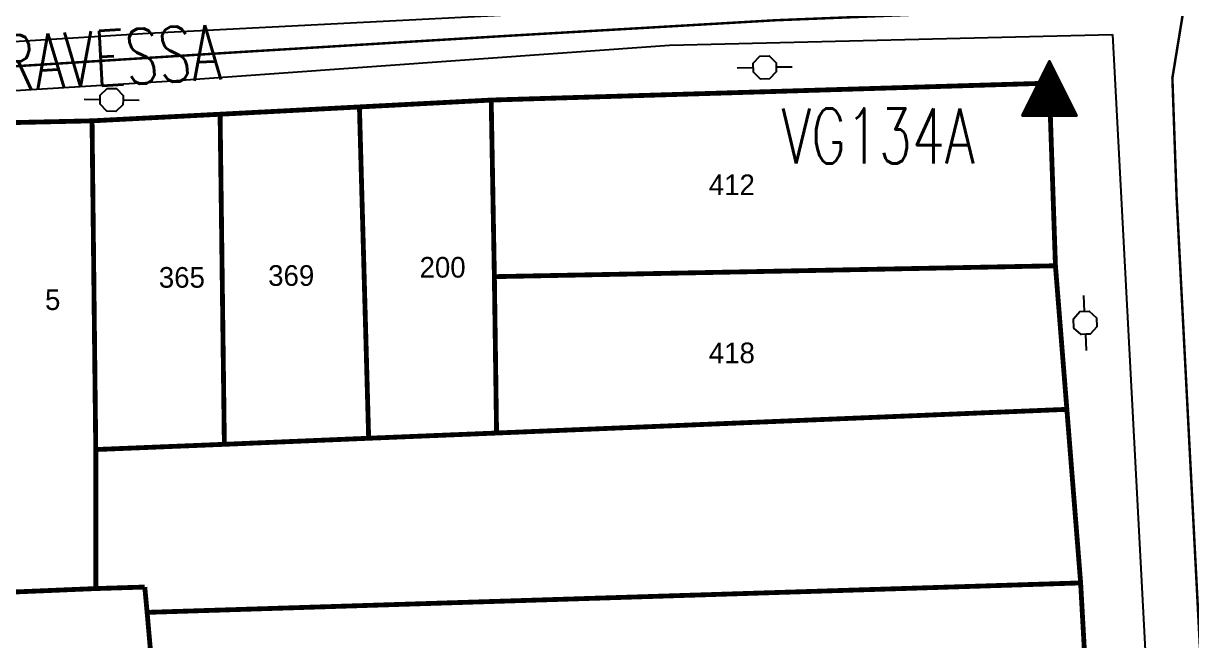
# Model space of a CAD drawing. Header units: millimetres. Extents: x 203684 to 206468, y 4869193 to 4871613.
# Drawn here: x 203980.4 to 204065.2, y 4870917.5 to 4870962.4 of the extents above; entities that cross this region are included whole.
import ezdxf
from ezdxf.enums import TextEntityAlignment as Align

# ---------------------------------------------------------------- set-up
doc = ezdxf.new("R2010")
doc.units = ezdxf.units.MM
for name, color, linetype in [('CD_MALHA_LOTES', 7, 'Continuous'), ('HP-VERTICE', 20, 'Continuous'), ('LT-POSTES', 7, 'Continuous'), ('RU-QUADRA', 210, 'Continuous'), ('SV-EIXO-RUA-N-PAV', 6, 'Continuous'), ('SV-EIXO-RUA-PAV', 20, 'Continuous'), ('SV-RUA-NAO-PAV', 7, 'Continuous'), ('SV-RUA-PAVIM', 7, 'Continuous'), ('SV-TXT-RUA-N-PAV', 7, 'Continuous'), ('Th_NmrPort', 1, 'Continuous')]:
    doc.layers.add(name, color=color, linetype=linetype)
doc.styles.add('ARIAL', font='simplex.shx')

# ---------------------------------------------------------------- blocks, each defined once
blk = doc.blocks.new('COD159', base_point=(204054.89, 4870957.67))
at = {"layer": 'HP-VERTICE'}
for p, q in [((204054.529988, 4870958.949976), (204055.250008, 4870958.949984)), ((204054.532488, 4870958.954976), (204055.247508, 4870958.954984)), ((204054.534988, 4870958.959976), (204055.245008, 4870958.959983)), ((204054.537488, 4870958.964976), (204055.242508, 4870958.964983)), ((204054.539988, 4870958.969976), (204055.240008, 4870958.969983)), ((204054.542488, 4870958.974976), (204055.237508, 4870958.974983)), ((204054.544988, 4870958.979976), (204055.235008, 4870958.979983)), ((204054.547488, 4870958.984977), (204055.232508, 4870958.984983)), ((204054.549988, 4870958.989977), (204055.230008, 4870958.989983)), ((204054.552488, 4870958.994977), (204055.227508, 4870958.994983)), ((204054.554988, 4870958.999977), (204055.225008, 4870958.999983)), ((204054.557488, 4870959.004977), (204055.222508, 4870959.004983)), ((204054.559988, 4870959.009977), (204055.220008, 4870959.009983)), ((204054.562488, 4870959.014977), (204055.217508, 4870959.014983)), ((204054.564988, 4870959.019977), (204055.215008, 4870959.019983)), ((204054.567488, 4870959.024977), (204055.212508, 4870959.024983)), ((204054.569988, 4870959.029977), (204055.210008, 4870959.029983)), ((204054.572488, 4870959.034977), (204055.207508, 4870959.034983)), ((204054.574988, 4870959.039977), (204055.205008, 4870959.039983)), ((204054.577488, 4870959.044977), (204055.202508, 4870959.044983)), ((204054.579988, 4870959.049977), (204055.200008, 4870959.049983)), ((204054.582488, 4870959.054977), (204055.197509, 4870959.054983)), ((204054.584988, 4870959.059977), (204055.195009, 4870959.059983)), ((204054.587488, 4870959.064977), (204055.192509, 4870959.064983)), ((204054.589988, 4870959.069977), (204055.190009, 4870959.069983)), ((204054.592488, 4870959.074977), (204055.187509, 4870959.074983)), ((204054.594988, 4870959.079977), (204055.185009, 4870959.079983)), ((204054.597488, 4870959.084977), (204055.182509, 4870959.084983)), ((204054.599989, 4870959.089977), (204055.180009, 4870959.089983)), ((204054.602489, 4870959.094977), (204055.177509, 4870959.094983)), ((204054.604989, 4870959.099977), (204055.175009, 4870959.099983)), ((204054.607489, 4870959.104977), (204055.172509, 4870959.104983)), ((204054.609989, 4870959.109977), (204055.170009, 4870959.109983)), ((204054.612489, 4870959.114977), (204055.167509, 4870959.114983)), ((204054.614989, 4870959.119977), (204055.165009, 4870959.119983)), ((204054.617489, 4870959.124977), (204055.162509, 4870959.124983)), ((204054.619989, 4870959.129977), (204055.160009, 4870959.129983)), ((204054.622489, 4870959.134977), (204055.157509, 4870959.134983)), ((204054.624989, 4870959.139977), (204055.155009, 4870959.139983)), ((204054.627489, 4870959.144977), (204055.152509, 4870959.144983)), ((204054.629989, 4870959.149977), (204055.150009, 4870959.149983)), ((204054.632489, 4870959.154977), (204055.147509, 4870959.154982)), ((204054.634989, 4870959.159977), (204055.145009, 4870959.159982)), ((204054.637489, 4870959.164977), (204055.142509, 4870959.164982)), ((204054.639989, 4870959.169977), (204055.140009, 4870959.169982)), ((204054.642489, 4870959.174977), (204055.137509, 4870959.174982)), ((204054.644989, 4870959.179977), (204055.135009, 4870959.179982)), ((204054.647489, 4870959.184977), (204055.132509, 4870959.184982)), ((204054.649989, 4870959.189978), (204055.130009, 4870959.189982)), ((204054.652489, 4870959.194978), (204055.127509, 4870959.194982)), ((204054.654989, 4870959.199978), (204055.125009, 4870959.199982)), ((204054.657489, 4870959.204978), (204055.122509, 4870959.204982)), ((204054.659989, 4870959.209978), (204055.120009, 4870959.209982)), ((204054.662489, 4870959.214978), (204055.117509, 4870959.214982)), ((204054.664989, 4870959.219978), (204055.115009, 4870959.219982)), ((204054.667489, 4870959.224978), (204055.112509, 4870959.224982)), ((204054.669989, 4870959.229978), (204055.110009, 4870959.229982)), ((204054.672489, 4870959.234978), (204055.107509, 4870959.234982)), ((204054.674989, 4870959.239978), (204055.105009, 4870959.239982)), ((204054.677489, 4870959.244978), (204055.102509, 4870959.244982)), ((204054.679989, 4870959.249978), (204055.100009, 4870959.249982)), ((204054.682489, 4870959.254978), (204055.097509, 4870959.254982)), ((204054.684989, 4870959.259978), (204055.095009, 4870959.259982)), ((204054.687489, 4870959.264978), (204055.092509, 4870959.264982)), ((204054.689989, 4870959.269978), (204055.090009, 4870959.269982)), ((204054.692489, 4870959.274978), (204055.087509, 4870959.274982)), ((204054.694989, 4870959.279978), (204055.085009, 4870959.279982)), ((204054.697489, 4870959.284978), (204055.082509, 4870959.284982)), ((204054.699989, 4870959.289978), (204055.080009, 4870959.289982)), ((204054.702489, 4870959.294978), (204055.077509, 4870959.294982)), ((204054.704989, 4870959.299978), (204055.075009, 4870959.299982)), ((204054.707489, 4870959.304978), (204055.072509, 4870959.304982)), ((204054.709989, 4870959.309978), (204055.070009, 4870959.309982)), ((204054.712489, 4870959.314978), (204055.067509, 4870959.314982)), ((204054.714989, 4870959.319978), (204055.065009, 4870959.319982)), ((204054.717489, 4870959.324978), (204055.062509, 4870959.324982)), ((204054.719989, 4870959.329978), (204055.060009, 4870959.329982)), ((204054.722489, 4870959.334978), (204055.057509, 4870959.334982)), ((204054.724989, 4870959.339978), (204055.055009, 4870959.339982)), ((204054.727489, 4870959.344978), (204055.052509, 4870959.344982)), ((204054.729989, 4870959.349978), (204055.050009, 4870959.349982)), ((204054.732489, 4870959.354978), (204055.047509, 4870959.354981)), ((204054.734989, 4870959.359978), (204055.045009, 4870959.359981)), ((204054.737489, 4870959.364978), (204055.042509, 4870959.364981)), ((204054.739989, 4870959.369978), (204055.040009, 4870959.369981)), ((204054.742489, 4870959.374978), (204055.037509, 4870959.374981)), ((204054.744989, 4870959.379978), (204055.035009, 4870959.379981)), ((204054.747489, 4870959.384978), (204055.032509, 4870959.384981)), ((204054.749989, 4870959.389979), (204055.030009, 4870959.389981)), ((204054.752489, 4870959.394979), (204055.027509, 4870959.394981)), ((204054.754989, 4870959.399979), (204055.025009, 4870959.399981)), ((204054.757489, 4870959.404979), (204055.022509, 4870959.404981)), ((204054.759989, 4870959.409979), (204055.020009, 4870959.409981)), ((204054.762489, 4870959.414979), (204055.017509, 4870959.414981)), ((204054.764989, 4870959.419979), (204055.015009, 4870959.419981)), ((204054.767489, 4870959.424979), (204055.012509, 4870959.424981)), ((204054.769989, 4870959.429979), (204055.010009, 4870959.429981)), ((204054.772489, 4870959.434979), (204055.007509, 4870959.434981)), ((204054.774989, 4870959.439979), (204055.005009, 4870959.439981)), ((204054.777489, 4870959.444979), (204055.002509, 4870959.444981)), ((204054.779989, 4870959.449979), (204055.000009, 4870959.449981)), ((204054.782489, 4870959.454979), (204054.99751, 4870959.454981)), ((204054.784989, 4870959.459979), (204054.99501, 4870959.459981)), ((204054.787489, 4870959.464979), (204054.99251, 4870959.464981)), ((204054.789989, 4870959.469979), (204054.99001, 4870959.469981)), ((204054.792489, 4870959.474979), (204054.98751, 4870959.474981)), ((204054.794989, 4870959.479979), (204054.98501, 4870959.479981)), ((204054.797489, 4870959.484979), (204054.98251, 4870959.484981)), ((204054.79999, 4870959.489979), (204054.98001, 4870959.489981)), ((204054.80249, 4870959.494979), (204054.97751, 4870959.494981)), ((204054.80499, 4870959.499979), (204054.97501, 4870959.499981)), ((204054.80749, 4870959.504979), (204054.97251, 4870959.504981)), ((204054.80999, 4870959.509979), (204054.97001, 4870959.509981)), ((204054.81249, 4870959.514979), (204054.96751, 4870959.514981)), ((204054.81499, 4870959.519979), (204054.96501, 4870959.519981)), ((204054.81749, 4870959.524979), (204054.96251, 4870959.524981)), ((204054.81999, 4870959.529979), (204054.96001, 4870959.529981)), ((204054.82249, 4870959.534979), (204054.95751, 4870959.534981)), ((204054.82499, 4870959.539979), (204054.95501, 4870959.539981)), ((204054.82749, 4870959.544979), (204054.95251, 4870959.544981)), ((204054.82999, 4870959.549979), (204054.95001, 4870959.549981)), ((204054.83249, 4870959.554979), (204054.94751, 4870959.55498)), ((204054.83499, 4870959.559979), (204054.94501, 4870959.55998)), ((204054.83749, 4870959.564979), (204054.94251, 4870959.56498)), ((204054.83999, 4870959.569979), (204054.94001, 4870959.56998)), ((204054.84249, 4870959.574979), (204054.93751, 4870959.57498)), ((204054.84499, 4870959.579979), (204054.93501, 4870959.57998)), ((204054.84749, 4870959.584979), (204054.93251, 4870959.58498)), ((204054.84999, 4870959.58998), (204054.93001, 4870959.58998)), ((204054.85249, 4870959.59498), (204054.92751, 4870959.59498)), ((204054.85499, 4870959.59998), (204054.92501, 4870959.59998)), ((204054.85749, 4870959.60498), (204054.92251, 4870959.60498)), ((204054.85999, 4870959.60998), (204054.92001, 4870959.60998)), ((204054.86249, 4870959.61498), (204054.91751, 4870959.61498)), ((204054.86499, 4870959.61998), (204054.91501, 4870959.61998)), ((204054.86749, 4870959.62498), (204054.91251, 4870959.62498)), ((204054.86999, 4870959.62998), (204054.91001, 4870959.62998)), ((204054.87249, 4870959.63498), (204054.90751, 4870959.63498)), ((204054.87499, 4870959.63998), (204054.90501, 4870959.63998)), ((204054.87749, 4870959.64498), (204054.90251, 4870959.64498)), ((204054.87999, 4870959.64998), (204054.90001, 4870959.64998)), ((204054.88249, 4870959.65498), (204054.89751, 4870959.65498)), ((204054.88499, 4870959.65998), (204054.89501, 4870959.65998)), ((204054.88749, 4870959.66498), (204054.89251, 4870959.66498)), ((204054.88999, 4870959.66998), (204054.89001, 4870959.66998)), ((204054.104986, 4870958.099972), (204055.675006, 4870958.099988)), ((204054.107486, 4870958.104972), (204055.672506, 4870958.104988)), ((204054.109986, 4870958.109972), (204055.670006, 4870958.109988)), ((204054.112486, 4870958.114972), (204055.667506, 4870958.114988)), ((204054.114986, 4870958.119972), (204055.665006, 4870958.119988)), ((204054.117486, 4870958.124972), (204055.662506, 4870958.124988)), ((204054.119986, 4870958.129972), (204055.660006, 4870958.129988)), ((204054.122486, 4870958.134972), (204055.657506, 4870958.134988)), ((204054.124986, 4870958.139972), (204055.655006, 4870958.139988)), ((204054.127486, 4870958.144972), (204055.652506, 4870958.144988)), ((204054.129986, 4870958.149972), (204055.650006, 4870958.149988)), ((204054.132486, 4870958.154972), (204055.647506, 4870958.154988)), ((204054.134986, 4870958.159972), (204055.645006, 4870958.159987)), ((204054.137486, 4870958.164972), (204055.642506, 4870958.164987)), ((204054.139986, 4870958.169972), (204055.640006, 4870958.169987)), ((204054.142486, 4870958.174972), (204055.637506, 4870958.174987)), ((204054.144986, 4870958.179972), (204055.635006, 4870958.179987)), ((204054.147486, 4870958.184973), (204055.632506, 4870958.184987)), ((204054.149986, 4870958.189973), (204055.630006, 4870958.189987)), ((204054.152486, 4870958.194973), (204055.627506, 4870958.194987)), ((204054.154986, 4870958.199973), (204055.625006, 4870958.199987)), ((204054.157486, 4870958.204973), (204055.622506, 4870958.204987)), ((204054.159986, 4870958.209973), (204055.620006, 4870958.209987)), ((204054.162486, 4870958.214973), (204055.617506, 4870958.214987)), ((204054.164986, 4870958.219973), (204055.615006, 4870958.219987)), ((204054.167486, 4870958.224973), (204055.612506, 4870958.224987)), ((204054.169986, 4870958.229973), (204055.610006, 4870958.229987)), ((204054.172486, 4870958.234973), (204055.607506, 4870958.234987)), ((204054.174986, 4870958.239973), (204055.605006, 4870958.239987)), ((204054.177486, 4870958.244973), (204055.602506, 4870958.244987)), ((204054.179986, 4870958.249973), (204055.600006, 4870958.249987)), ((204054.182486, 4870958.254973), (204055.597506, 4870958.254987)), ((204054.184986, 4870958.259973), (204055.595007, 4870958.259987)), ((204054.187486, 4870958.264973), (204055.592507, 4870958.264987)), ((204054.189986, 4870958.269973), (204055.590007, 4870958.269987)), ((204054.192486, 4870958.274973), (204055.587507, 4870958.274987)), ((204054.194986, 4870958.279973), (204055.585007, 4870958.279987)), ((204054.197487, 4870958.284973), (204055.582507, 4870958.284987)), ((204054.199987, 4870958.289973), (204055.580007, 4870958.289987)), ((204054.202487, 4870958.294973), (204055.577507, 4870958.294987)), ((204054.204987, 4870958.299973), (204055.575007, 4870958.299987)), ((204054.207487, 4870958.304973), (204055.572507, 4870958.304987)), ((204054.209987, 4870958.309973), (204055.570007, 4870958.309987)), ((204054.212487, 4870958.314973), (204055.567507, 4870958.314987)), ((204054.214987, 4870958.319973), (204055.565007, 4870958.319987)), ((204054.217487, 4870958.324973), (204055.562507, 4870958.324987)), ((204054.219987, 4870958.329973), (204055.560007, 4870958.329987)), ((204054.222487, 4870958.334973), (204055.557507, 4870958.334987)), ((204054.224987, 4870958.339973), (204055.555007, 4870958.339987)), ((204054.227487, 4870958.344973), (204055.552507, 4870958.344987)), ((204054.229987, 4870958.349973), (204055.550007, 4870958.349987)), ((204054.232487, 4870958.354973), (204055.547507, 4870958.354987)), ((204054.234987, 4870958.359973), (204055.545007, 4870958.359986)), ((204054.237487, 4870958.364973), (204055.542507, 4870958.364986)), ((204054.239987, 4870958.369973), (204055.540007, 4870958.369986)), ((204054.242487, 4870958.374973), (204055.537507, 4870958.374986)), ((204054.244987, 4870958.379973), (204055.535007, 4870958.379986)), ((204054.247487, 4870958.384974), (204055.532507, 4870958.384986)), ((204054.249987, 4870958.389974), (204055.530007, 4870958.389986)), ((204054.252487, 4870958.394974), (204055.527507, 4870958.394986)), ((204054.254987, 4870958.399974), (204055.525007, 4870958.399986)), ((204054.257487, 4870958.404974), (204055.522507, 4870958.404986)), ((204054.259987, 4870958.409974), (204055.520007, 4870958.409986)), ((204054.262487, 4870958.414974), (204055.517507, 4870958.414986)), ((204054.264987, 4870958.419974), (204055.515007, 4870958.419986)), ((204054.267487, 4870958.424974), (204055.512507, 4870958.424986)), ((204054.269987, 4870958.429974), (204055.510007, 4870958.429986)), ((204054.272487, 4870958.434974), (204055.507507, 4870958.434986)), ((204054.274987, 4870958.439974), (204055.505007, 4870958.439986)), ((204054.277487, 4870958.444974), (204055.502507, 4870958.444986)), ((204054.279987, 4870958.449974), (204055.500007, 4870958.449986)), ((204054.282487, 4870958.454974), (204055.497507, 4870958.454986)), ((204054.284987, 4870958.459974), (204055.495007, 4870958.459986)), ((204054.287487, 4870958.464974), (204055.492507, 4870958.464986)), ((204054.289987, 4870958.469974), (204055.490007, 4870958.469986)), ((204054.292487, 4870958.474974), (204055.487507, 4870958.474986)), ((204054.294987, 4870958.479974), (204055.485007, 4870958.479986)), ((204054.297487, 4870958.484974), (204055.482507, 4870958.484986)), ((204054.299987, 4870958.489974), (204055.480007, 4870958.489986)), ((204054.302487, 4870958.494974), (204055.477507, 4870958.494986)), ((204054.304987, 4870958.499974), (204055.475007, 4870958.499986)), ((204054.307487, 4870958.504974), (204055.472507, 4870958.504986)), ((204054.309987, 4870958.509974), (204055.470007, 4870958.509986)), ((204054.312487, 4870958.514974), (204055.467507, 4870958.514986)), ((204054.314987, 4870958.519974), (204055.465007, 4870958.519986)), ((204054.317487, 4870958.524974), (204055.462507, 4870958.524986)), ((204054.319987, 4870958.529974), (204055.460007, 4870958.529986)), ((204054.322487, 4870958.534974), (204055.457507, 4870958.534986)), ((204054.324987, 4870958.539974), (204055.455007, 4870958.539986)), ((204054.327487, 4870958.544974), (204055.452507, 4870958.544986)), ((204054.329987, 4870958.549974), (204055.450007, 4870958.549986)), ((204054.332487, 4870958.554974), (204055.447507, 4870958.554986)), ((204054.334987, 4870958.559974), (204055.445007, 4870958.559985)), ((204054.337487, 4870958.564974), (204055.442507, 4870958.564985)), ((204054.339987, 4870958.569974), (204055.440007, 4870958.569985)), ((204054.342487, 4870958.574974), (204055.437507, 4870958.574985)), ((204054.344987, 4870958.579974), (204055.435007, 4870958.579985)), ((204054.347487, 4870958.584975), (204055.432507, 4870958.584985)), ((204054.349987, 4870958.589975), (204055.430007, 4870958.589985)), ((204054.352487, 4870958.594975), (204055.427507, 4870958.594985)), ((204054.354987, 4870958.599975), (204055.425007, 4870958.599985)), ((204054.357487, 4870958.604975), (204055.422507, 4870958.604985)), ((204054.359987, 4870958.609975), (204055.420007, 4870958.609985)), ((204054.362487, 4870958.614975), (204055.417507, 4870958.614985)), ((204054.364987, 4870958.619975), (204055.415007, 4870958.619985)), ((204054.367487, 4870958.624975), (204055.412507, 4870958.624985)), ((204054.369987, 4870958.629975), (204055.410007, 4870958.629985)), ((204054.372487, 4870958.634975), (204055.407507, 4870958.634985)), ((204054.374987, 4870958.639975), (204055.405007, 4870958.639985)), ((204054.377487, 4870958.644975), (204055.402507, 4870958.644985)), ((204054.379987, 4870958.649975), (204055.400007, 4870958.649985)), ((204054.382487, 4870958.654975), (204055.397507, 4870958.654985)), ((204054.384987, 4870958.659975), (204055.395008, 4870958.659985)), ((204054.387487, 4870958.664975), (204055.392508, 4870958.664985)), ((204054.389987, 4870958.669975), (204055.390008, 4870958.669985)), ((204054.392487, 4870958.674975), (204055.387508, 4870958.674985)), ((204054.394987, 4870958.679975), (204055.385008, 4870958.679985)), ((204054.397488, 4870958.684975), (204055.382508, 4870958.684985)), ((204054.399988, 4870958.689975), (204055.380008, 4870958.689985)), ((204054.402488, 4870958.694975), (204055.377508, 4870958.694985)), ((204054.404988, 4870958.699975), (204055.375008, 4870958.699985)), ((204054.407488, 4870958.704975), (204055.372508, 4870958.704985)), ((204054.409988, 4870958.709975), (204055.370008, 4870958.709985)), ((204054.412488, 4870958.714975), (204055.367508, 4870958.714985)), ((204054.414988, 4870958.719975), (204055.365008, 4870958.719985)), ((204054.417488, 4870958.724975), (204055.362508, 4870958.724985)), ((204054.419988, 4870958.729975), (204055.360008, 4870958.729985)), ((204054.422488, 4870958.734975), (204055.357508, 4870958.734985)), ((204054.424988, 4870958.739975), (204055.355008, 4870958.739985)), ((204054.427488, 4870958.744975), (204055.352508, 4870958.744985)), ((204054.429988, 4870958.749975), (204055.350008, 4870958.749985)), ((204054.432488, 4870958.754975), (204055.347508, 4870958.754985)), ((204054.434988, 4870958.759975), (204055.345008, 4870958.759984)), ((204054.437488, 4870958.764975), (204055.342508, 4870958.764984)), ((204054.439988, 4870958.769975), (204055.340008, 4870958.769984)), ((204054.442488, 4870958.774975), (204055.337508, 4870958.774984)), ((204054.444988, 4870958.779975), (204055.335008, 4870958.779984)), ((204054.447488, 4870958.784976), (204055.332508, 4870958.784984)), ((204054.449988, 4870958.789976), (204055.330008, 4870958.789984)), ((204054.452488, 4870958.794976), (204055.327508, 4870958.794984)), ((204054.454988, 4870958.799976), (204055.325008, 4870958.799984)), ((204054.457488, 4870958.804976), (204055.322508, 4870958.804984)), ((204054.459988, 4870958.809976), (204055.320008, 4870958.809984)), ((204054.462488, 4870958.814976), (204055.317508, 4870958.814984)), ((204054.464988, 4870958.819976), (204055.315008, 4870958.819984)), ((204054.467488, 4870958.824976), (204055.312508, 4870958.824984)), ((204054.469988, 4870958.829976), (204055.310008, 4870958.829984)), ((204054.472488, 4870958.834976), (204055.307508, 4870958.834984)), ((204054.474988, 4870958.839976), (204055.305008, 4870958.839984)), ((204054.477488, 4870958.844976), (204055.302508, 4870958.844984)), ((204054.479988, 4870958.849976), (204055.300008, 4870958.849984)), ((204054.482488, 4870958.854976), (204055.297508, 4870958.854984)), ((204054.484988, 4870958.859976), (204055.295008, 4870958.859984)), ((204054.487488, 4870958.864976), (204055.292508, 4870958.864984)), ((204054.489988, 4870958.869976), (204055.290008, 4870958.869984)), ((204054.492488, 4870958.874976), (204055.287508, 4870958.874984)), ((204054.494988, 4870958.879976), (204055.285008, 4870958.879984)), ((204054.497488, 4870958.884976), (204055.282508, 4870958.884984)), ((204054.499988, 4870958.889976), (204055.280008, 4870958.889984)), ((204054.502488, 4870958.894976), (204055.277508, 4870958.894984)), ((204054.504988, 4870958.899976), (204055.275008, 4870958.899984)), ((204054.507488, 4870958.904976), (204055.272508, 4870958.904984)), ((204054.509988, 4870958.909976), (204055.270008, 4870958.909984)), ((204054.512488, 4870958.914976), (204055.267508, 4870958.914984)), ((204054.514988, 4870958.919976), (204055.265008, 4870958.919984)), ((204054.517488, 4870958.924976), (204055.262508, 4870958.924984)), ((204054.519988, 4870958.929976), (204055.260008, 4870958.929984)), ((204054.522488, 4870958.934976), (204055.257508, 4870958.934984)), ((204054.524988, 4870958.939976), (204055.255008, 4870958.939984)), ((204054.527488, 4870958.944976), (204055.252508, 4870958.944984)), ((204053.679984, 4870957.249968), (204056.100004, 4870957.249992)), ((204053.682484, 4870957.254968), (204056.097504, 4870957.254992)), ((204053.684984, 4870957.259968), (204056.095004, 4870957.259992)), ((204053.687484, 4870957.264968), (204056.092504, 4870957.264992)), ((204053.689984, 4870957.269968), (204056.090004, 4870957.269992)), ((204053.692484, 4870957.274968), (204056.087504, 4870957.274992)), ((204053.694984, 4870957.279968), (204056.085004, 4870957.279992)), ((204053.697484, 4870957.284968), (204056.082504, 4870957.284992)), ((204053.699984, 4870957.289968), (204056.080004, 4870957.289992)), ((204053.702484, 4870957.294968), (204056.077504, 4870957.294992)), ((204053.704984, 4870957.299968), (204056.075004, 4870957.299992)), ((204053.707484, 4870957.304968), (204056.072504, 4870957.304992)), ((204053.709984, 4870957.309968), (204056.070004, 4870957.309992)), ((204053.712484, 4870957.314968), (204056.067504, 4870957.314992)), ((204053.714984, 4870957.319968), (204056.065004, 4870957.319992)), ((204053.717484, 4870957.324968), (204056.062504, 4870957.324992)), ((204053.719984, 4870957.329968), (204056.060004, 4870957.329992)), ((204053.722484, 4870957.334968), (204056.057504, 4870957.334992)), ((204053.724984, 4870957.339968), (204056.055004, 4870957.339992)), ((204053.727484, 4870957.344968), (204056.052504, 4870957.344992)), ((204053.729984, 4870957.349968), (204056.050004, 4870957.349992)), ((204053.732484, 4870957.354968), (204056.047504, 4870957.354992)), ((204053.734984, 4870957.359968), (204056.045004, 4870957.359992)), ((204053.737484, 4870957.364968), (204056.042504, 4870957.364991)), ((204053.739984, 4870957.369968), (204056.040004, 4870957.369991)), ((204053.742484, 4870957.374968), (204056.037504, 4870957.374991)), ((204053.744984, 4870957.379969), (204056.035004, 4870957.379991)), ((204053.747484, 4870957.384969), (204056.032504, 4870957.384991)), ((204053.749984, 4870957.389969), (204056.030004, 4870957.389991)), ((204053.752484, 4870957.394969), (204056.027504, 4870957.394991)), ((204053.754984, 4870957.399969), (204056.025004, 4870957.399991)), ((204053.757484, 4870957.404969), (204056.022504, 4870957.404991)), ((204053.759984, 4870957.409969), (204056.020004, 4870957.409991)), ((204053.762484, 4870957.414969), (204056.017504, 4870957.414991)), ((204053.764984, 4870957.419969), (204056.015004, 4870957.419991)), ((204053.767484, 4870957.424969), (204056.012504, 4870957.424991)), ((204053.769984, 4870957.429969), (204056.010004, 4870957.429991)), ((204053.772484, 4870957.434969), (204056.007504, 4870957.434991)), ((204053.774984, 4870957.439969), (204056.005004, 4870957.439991)), ((204053.777484, 4870957.444969), (204056.002504, 4870957.444991)), ((204053.779984, 4870957.449969), (204056.000004, 4870957.449991)), ((204053.782484, 4870957.454969), (204055.997504, 4870957.454991)), ((204053.784984, 4870957.459969), (204055.995004, 4870957.459991)), ((204053.787484, 4870957.464969), (204055.992505, 4870957.464991)), ((204053.789984, 4870957.469969), (204055.990005, 4870957.469991)), ((204053.792484, 4870957.474969), (204055.987505, 4870957.474991)), ((204053.794985, 4870957.479969), (204055.985005, 4870957.479991)), ((204053.797485, 4870957.484969), (204055.982505, 4870957.484991)), ((204053.799985, 4870957.489969), (204055.980005, 4870957.489991)), ((204053.802485, 4870957.494969), (204055.977505, 4870957.494991)), ((204053.804985, 4870957.499969), (204055.975005, 4870957.499991)), ((204053.807485, 4870957.504969), (204055.972505, 4870957.504991)), ((204053.809985, 4870957.509969), (204055.970005, 4870957.509991)), ((204053.812485, 4870957.514969), (204055.967505, 4870957.514991)), ((204053.814985, 4870957.519969), (204055.965005, 4870957.519991)), ((204053.817485, 4870957.524969), (204055.962505, 4870957.524991)), ((204053.819985, 4870957.529969), (204055.960005, 4870957.529991)), ((204053.822485, 4870957.534969), (204055.957505, 4870957.534991)), ((204053.824985, 4870957.539969), (204055.955005, 4870957.539991)), ((204053.827485, 4870957.544969), (204055.952505, 4870957.544991)), ((204053.829985, 4870957.549969), (204055.950005, 4870957.549991)), ((204053.832485, 4870957.554969), (204055.947505, 4870957.554991)), ((204053.834985, 4870957.559969), (204055.945005, 4870957.559991)), ((204053.837485, 4870957.564969), (204055.942505, 4870957.56499)), ((204053.839985, 4870957.569969), (204055.940005, 4870957.56999)), ((204053.842485, 4870957.574969), (204055.937505, 4870957.57499)), ((204053.844985, 4870957.57997), (204055.935005, 4870957.57999)), ((204053.847485, 4870957.58497), (204055.932505, 4870957.58499)), ((204053.849985, 4870957.58997), (204055.930005, 4870957.58999)), ((204053.852485, 4870957.59497), (204055.927505, 4870957.59499)), ((204053.854985, 4870957.59997), (204055.925005, 4870957.59999)), ((204053.857485, 4870957.60497), (204055.922505, 4870957.60499)), ((204053.859985, 4870957.60997), (204055.920005, 4870957.60999)), ((204053.862485, 4870957.61497), (204055.917505, 4870957.61499)), ((204053.864985, 4870957.61997), (204055.915005, 4870957.61999)), ((204053.867485, 4870957.62497), (204055.912505, 4870957.62499)), ((204053.869985, 4870957.62997), (204055.910005, 4870957.62999)), ((204053.872485, 4870957.63497), (204055.907505, 4870957.63499)), ((204053.874985, 4870957.63997), (204055.905005, 4870957.63999)), ((204053.877485, 4870957.64497), (204055.902505, 4870957.64499)), ((204053.879985, 4870957.64997), (204055.900005, 4870957.64999)), ((204053.882485, 4870957.65497), (204055.897505, 4870957.65499)), ((204053.884985, 4870957.65997), (204055.895005, 4870957.65999)), ((204053.887485, 4870957.66497), (204055.892505, 4870957.66499)), ((204053.889985, 4870957.66997), (204055.890005, 4870957.66999)), ((204053.892485, 4870957.67497), (204055.887505, 4870957.67499)), ((204053.894985, 4870957.67997), (204055.885005, 4870957.67999)), ((204053.897485, 4870957.68497), (204055.882505, 4870957.68499)), ((204053.899985, 4870957.68997), (204055.880005, 4870957.68999)), ((204053.902485, 4870957.69497), (204055.877505, 4870957.69499)), ((204053.904985, 4870957.69997), (204055.875005, 4870957.69999)), ((204053.907485, 4870957.70497), (204055.872505, 4870957.70499)), ((204053.909985, 4870957.70997), (204055.870005, 4870957.70999)), ((204053.912485, 4870957.71497), (204055.867505, 4870957.71499)), ((204053.914985, 4870957.71997), (204055.865005, 4870957.71999)), ((204053.917485, 4870957.72497), (204055.862505, 4870957.72499)), ((204053.919985, 4870957.72997), (204055.860005, 4870957.72999)), ((204053.922485, 4870957.73497), (204055.857505, 4870957.73499)), ((204053.924985, 4870957.73997), (204055.855005, 4870957.73999)), ((204053.927485, 4870957.74497), (204055.852505, 4870957.74499)), ((204053.929985, 4870957.74997), (204055.850005, 4870957.74999)), ((204053.932485, 4870957.75497), (204055.847505, 4870957.75499)), ((204053.934985, 4870957.75997), (204055.845005, 4870957.75999)), ((204053.937485, 4870957.76497), (204055.842505, 4870957.764989)), ((204053.939985, 4870957.76997), (204055.840005, 4870957.769989)), ((204053.942485, 4870957.77497), (204055.837505, 4870957.774989)), ((204053.944985, 4870957.779971), (204055.835005, 4870957.779989)), ((204053.947485, 4870957.784971), (204055.832505, 4870957.784989)), ((204053.949985, 4870957.789971), (204055.830005, 4870957.789989)), ((204053.952485, 4870957.794971), (204055.827505, 4870957.794989)), ((204053.954985, 4870957.799971), (204055.825005, 4870957.799989)), ((204053.957485, 4870957.804971), (204055.822505, 4870957.804989)), ((204053.959985, 4870957.809971), (204055.820005, 4870957.809989)), ((204053.962485, 4870957.814971), (204055.817505, 4870957.814989)), ((204053.964985, 4870957.819971), (204055.815005, 4870957.819989)), ((204053.967485, 4870957.824971), (204055.812505, 4870957.824989)), ((204053.969985, 4870957.829971), (204055.810005, 4870957.829989)), ((204053.972485, 4870957.834971), (204055.807505, 4870957.834989)), ((204053.974985, 4870957.839971), (204055.805005, 4870957.839989)), ((204053.977485, 4870957.844971), (204055.802505, 4870957.844989)), ((204053.979985, 4870957.849971), (204055.800005, 4870957.849989)), ((204053.982485, 4870957.854971), (204055.797505, 4870957.854989)), ((204053.984985, 4870957.859971), (204055.795005, 4870957.859989)), ((204053.987485, 4870957.864971), (204055.792506, 4870957.864989)), ((204053.989985, 4870957.869971), (204055.790006, 4870957.869989)), ((204053.992485, 4870957.874971), (204055.787506, 4870957.874989)), ((204053.994986, 4870957.879971), (204055.785006, 4870957.879989)), ((204053.997486, 4870957.884971), (204055.782506, 4870957.884989)), ((204053.999986, 4870957.889971), (204055.780006, 4870957.889989)), ((204054.002486, 4870957.894971), (204055.777506, 4870957.894989)), ((204054.004986, 4870957.899971), (204055.775006, 4870957.899989)), ((204054.007486, 4870957.904971), (204055.772506, 4870957.904989)), ((204054.009986, 4870957.909971), (204055.770006, 4870957.909989)), ((204054.012486, 4870957.914971), (204055.767506, 4870957.914989)), ((204054.014986, 4870957.919971), (204055.765006, 4870957.919989)), ((204054.017486, 4870957.924971), (204055.762506, 4870957.924989)), ((204054.019986, 4870957.929971), (204055.760006, 4870957.929989)), ((204054.022486, 4870957.934971), (204055.757506, 4870957.934989)), ((204054.024986, 4870957.939971), (204055.755006, 4870957.939989)), ((204054.027486, 4870957.944971), (204055.752506, 4870957.944989)), ((204054.029986, 4870957.949971), (204055.750006, 4870957.949989)), ((204054.032486, 4870957.954971), (204055.747506, 4870957.954989)), ((204054.034986, 4870957.959971), (204055.745006, 4870957.959988)), ((204054.037486, 4870957.964971), (204055.742506, 4870957.964988)), ((204054.039986, 4870957.969971), (204055.740006, 4870957.969988)), ((204054.042486, 4870957.974971), (204055.737506, 4870957.974988)), ((204054.044986, 4870957.979971), (204055.735006, 4870957.979988)), ((204054.047486, 4870957.984972), (204055.732506, 4870957.984988)), ((204054.049986, 4870957.989972), (204055.730006, 4870957.989988)), ((204054.052486, 4870957.994972), (204055.727506, 4870957.994988)), ((204054.054986, 4870957.999972), (204055.725006, 4870957.999988)), ((204054.057486, 4870958.004972), (204055.722506, 4870958.004988)), ((204054.059986, 4870958.009972), (204055.720006, 4870958.009988)), ((204054.062486, 4870958.014972), (204055.717506, 4870958.014988)), ((204054.064986, 4870958.019972), (204055.715006, 4870958.019988)), ((204054.067486, 4870958.024972), (204055.712506, 4870958.024988)), ((204054.069986, 4870958.029972), (204055.710006, 4870958.029988)), ((204054.072486, 4870958.034972), (204055.707506, 4870958.034988)), ((204054.074986, 4870958.039972), (204055.705006, 4870958.039988)), ((204054.077486, 4870958.044972), (204055.702506, 4870958.044988)), ((204054.079986, 4870958.049972), (204055.700006, 4870958.049988)), ((204054.082486, 4870958.054972), (204055.697506, 4870958.054988)), ((204054.084986, 4870958.059972), (204055.695006, 4870958.059988)), ((204054.087486, 4870958.064972), (204055.692506, 4870958.064988)), ((204054.089986, 4870958.069972), (204055.690006, 4870958.069988)), ((204054.092486, 4870958.074972), (204055.687506, 4870958.074988)), ((204054.094986, 4870958.079972), (204055.685006, 4870958.079988)), ((204054.097486, 4870958.084972), (204055.682506, 4870958.084988)), ((204054.099986, 4870958.089972), (204055.680006, 4870958.089988)), ((204054.102486, 4870958.094972), (204055.677506, 4870958.094988)), ((204053.257482, 4870956.404964), (204056.522502, 4870956.404996)), ((204053.259982, 4870956.409964), (204056.520002, 4870956.409996)), ((204053.262482, 4870956.414964), (204056.517502, 4870956.414996)), ((204053.264982, 4870956.419964), (204056.515002, 4870956.419996)), ((204053.267482, 4870956.424964), (204056.512502, 4870956.424996)), ((204053.269982, 4870956.429964), (204056.510002, 4870956.429996)), ((204053.272482, 4870956.434964), (204056.507502, 4870956.434996)), ((204053.274982, 4870956.439964), (204056.505002, 4870956.439996)), ((204053.277482, 4870956.444964), (204056.502502, 4870956.444996)), ((204053.279982, 4870956.449964), (204056.500002, 4870956.449996)), ((204053.282482, 4870956.454964), (204056.497502, 4870956.454996)), ((204053.284982, 4870956.459964), (204056.495002, 4870956.459996)), ((204053.287482, 4870956.464964), (204056.492502, 4870956.464996)), ((204053.289982, 4870956.469964), (204056.490002, 4870956.469996)), ((204053.292482, 4870956.474964), (204056.487502, 4870956.474996)), ((204053.294982, 4870956.479964), (204056.485002, 4870956.479996)), ((204053.297482, 4870956.484964), (204056.482502, 4870956.484996)), ((204053.299982, 4870956.489964), (204056.480002, 4870956.489996)), ((204053.302482, 4870956.494964), (204056.477502, 4870956.494996)), ((204053.304982, 4870956.499964), (204056.475002, 4870956.499996)), ((204053.307482, 4870956.504964), (204056.472502, 4870956.504996)), ((204053.309982, 4870956.509964), (204056.470002, 4870956.509996)), ((204053.312482, 4870956.514964), (204056.467502, 4870956.514996)), ((204053.314982, 4870956.519964), (204056.465002, 4870956.519996)), ((204053.317482, 4870956.524964), (204056.462502, 4870956.524996)), ((204053.319982, 4870956.529964), (204056.460002, 4870956.529996)), ((204053.322482, 4870956.534964), (204056.457502, 4870956.534996)), ((204053.324982, 4870956.539964), (204056.455002, 4870956.539996)), ((204053.327482, 4870956.544964), (204056.452502, 4870956.544996)), ((204053.329982, 4870956.549964), (204056.450002, 4870956.549996)), ((204053.332482, 4870956.554964), (204056.447502, 4870956.554996)), ((204053.334982, 4870956.559964), (204056.445002, 4870956.559996)), ((204053.337482, 4870956.564964), (204056.442502, 4870956.564996)), ((204053.339982, 4870956.569964), (204056.440002, 4870956.569995)), ((204053.342482, 4870956.574965), (204056.437502, 4870956.574995)), ((204053.344982, 4870956.579965), (204056.435002, 4870956.579995)), ((204053.347482, 4870956.584965), (204056.432502, 4870956.584995)), ((204053.349982, 4870956.589965), (204056.430002, 4870956.589995)), ((204053.352482, 4870956.594965), (204056.427502, 4870956.594995)), ((204053.354982, 4870956.599965), (204056.425002, 4870956.599995)), ((204053.357482, 4870956.604965), (204056.422502, 4870956.604995)), ((204053.359982, 4870956.609965), (204056.420002, 4870956.609995)), ((204053.362482, 4870956.614965), (204056.417502, 4870956.614995)), ((204053.364982, 4870956.619965), (204056.415002, 4870956.619995)), ((204053.367482, 4870956.624965), (204056.412502, 4870956.624995)), ((204053.369982, 4870956.629965), (204056.410002, 4870956.629995)), ((204053.372482, 4870956.634965), (204056.407502, 4870956.634995)), ((204053.374982, 4870956.639965), (204056.405002, 4870956.639995)), ((204053.377482, 4870956.644965), (204056.402502, 4870956.644995)), ((204053.379982, 4870956.649965), (204056.400002, 4870956.649995)), ((204053.382482, 4870956.654965), (204056.397502, 4870956.654995)), ((204053.384982, 4870956.659965), (204056.395002, 4870956.659995)), ((204053.387482, 4870956.664965), (204056.392502, 4870956.664995)), ((204053.389982, 4870956.669965), (204056.390003, 4870956.669995)), ((204053.392483, 4870956.674965), (204056.387503, 4870956.674995)), ((204053.394983, 4870956.679965), (204056.385003, 4870956.679995)), ((204053.397483, 4870956.684965), (204056.382503, 4870956.684995)), ((204053.399983, 4870956.689965), (204056.380003, 4870956.689995)), ((204053.402483, 4870956.694965), (204056.377503, 4870956.694995)), ((204053.404983, 4870956.699965), (204056.375003, 4870956.699995)), ((204053.407483, 4870956.704965), (204056.372503, 4870956.704995)), ((204053.409983, 4870956.709965), (204056.370003, 4870956.709995)), ((204053.412483, 4870956.714965), (204056.367503, 4870956.714995)), ((204053.414983, 4870956.719965), (204056.365003, 4870956.719995)), ((204053.417483, 4870956.724965), (204056.362503, 4870956.724995)), ((204053.419983, 4870956.729965), (204056.360003, 4870956.729995)), ((204053.422483, 4870956.734965), (204056.357503, 4870956.734995)), ((204053.424983, 4870956.739965), (204056.355003, 4870956.739995)), ((204053.427483, 4870956.744965), (204056.352503, 4870956.744995)), ((204053.429983, 4870956.749965), (204056.350003, 4870956.749995)), ((204053.432483, 4870956.754965), (204056.347503, 4870956.754995)), ((204053.434983, 4870956.759965), (204056.345003, 4870956.759995)), ((204053.437483, 4870956.764965), (204056.342503, 4870956.764995)), ((204053.439983, 4870956.769965), (204056.340003, 4870956.769994)), ((204053.442483, 4870956.774966), (204056.337503, 4870956.774994)), ((204053.444983, 4870956.779966), (204056.335003, 4870956.779994)), ((204053.447483, 4870956.784966), (204056.332503, 4870956.784994)), ((204053.449983, 4870956.789966), (204056.330003, 4870956.789994)), ((204053.452483, 4870956.794966), (204056.327503, 4870956.794994)), ((204053.454983, 4870956.799966), (204056.325003, 4870956.799994)), ((204053.457483, 4870956.804966), (204056.322503, 4870956.804994)), ((204053.459983, 4870956.809966), (204056.320003, 4870956.809994)), ((204053.462483, 4870956.814966), (204056.317503, 4870956.814994)), ((204053.464983, 4870956.819966), (204056.315003, 4870956.819994)), ((204053.467483, 4870956.824966), (204056.312503, 4870956.824994)), ((204053.469983, 4870956.829966), (204056.310003, 4870956.829994)), ((204053.472483, 4870956.834966), (204056.307503, 4870956.834994)), ((204053.474983, 4870956.839966), (204056.305003, 4870956.839994)), ((204053.477483, 4870956.844966), (204056.302503, 4870956.844994)), ((204053.479983, 4870956.849966), (204056.300003, 4870956.849994)), ((204053.482483, 4870956.854966), (204056.297503, 4870956.854994)), ((204053.484983, 4870956.859966), (204056.295003, 4870956.859994)), ((204053.487483, 4870956.864966), (204056.292503, 4870956.864994)), ((204053.489983, 4870956.869966), (204056.290003, 4870956.869994)), ((204053.492483, 4870956.874966), (204056.287503, 4870956.874994)), ((204053.494983, 4870956.879966), (204056.285003, 4870956.879994)), ((204053.497483, 4870956.884966), (204056.282503, 4870956.884994)), ((204053.499983, 4870956.889966), (204056.280003, 4870956.889994)), ((204053.502483, 4870956.894966), (204056.277503, 4870956.894994)), ((204053.504983, 4870956.899966), (204056.275003, 4870956.899994)), ((204053.507483, 4870956.904966), (204056.272503, 4870956.904994)), ((204053.509983, 4870956.909966), (204056.270003, 4870956.909994)), ((204053.512483, 4870956.914966), (204056.267503, 4870956.914994)), ((204053.514983, 4870956.919966), (204056.265003, 4870956.919994)), ((204053.517483, 4870956.924966), (204056.262503, 4870956.924994)), ((204053.519983, 4870956.929966), (204056.260003, 4870956.929994)), ((204053.522483, 4870956.934966), (204056.257503, 4870956.934994)), ((204053.524983, 4870956.939966), (204056.255003, 4870956.939994)), ((204053.527483, 4870956.944966), (204056.252503, 4870956.944994)), ((204053.529983, 4870956.949966), (204056.250003, 4870956.949994)), ((204053.532483, 4870956.954966), (204056.247503, 4870956.954994)), ((204053.534983, 4870956.959966), (204056.245003, 4870956.959994)), ((204053.537483, 4870956.964966), (204056.242503, 4870956.964993)), ((204053.539983, 4870956.969966), (204056.240003, 4870956.969993)), ((204053.542483, 4870956.974966), (204056.237503, 4870956.974993)), ((204053.544983, 4870956.979967), (204056.235003, 4870956.979993)), ((204053.547483, 4870956.984967), (204056.232503, 4870956.984993)), ((204053.549983, 4870956.989967), (204056.230003, 4870956.989993)), ((204053.552483, 4870956.994967), (204056.227503, 4870956.994993)), ((204053.554983, 4870956.999967), (204056.225003, 4870956.999993)), ((204053.557483, 4870957.004967), (204056.222503, 4870957.004993)), ((204053.559983, 4870957.009967), (204056.220003, 4870957.009993)), ((204053.562483, 4870957.014967), (204056.217503, 4870957.014993)), ((204053.564983, 4870957.019967), (204056.215003, 4870957.019993)), ((204053.567483, 4870957.024967), (204056.212503, 4870957.024993)), ((204053.569983, 4870957.029967), (204056.210003, 4870957.029993)), ((204053.572483, 4870957.034967), (204056.207503, 4870957.034993)), ((204053.574983, 4870957.039967), (204056.205003, 4870957.039993)), ((204053.577483, 4870957.044967), (204056.202503, 4870957.044993)), ((204053.579983, 4870957.049967), (204056.200003, 4870957.049993)), ((204053.582483, 4870957.054967), (204056.197503, 4870957.054993)), ((204053.584983, 4870957.059967), (204056.195003, 4870957.059993)), ((204053.587483, 4870957.064967), (204056.192504, 4870957.064993)), ((204053.589983, 4870957.069967), (204056.190004, 4870957.069993)), ((204053.592483, 4870957.074967), (204056.187504, 4870957.074993)), ((204053.594984, 4870957.079967), (204056.185004, 4870957.079993)), ((204053.597484, 4870957.084967), (204056.182504, 4870957.084993)), ((204053.599984, 4870957.089967), (204056.180004, 4870957.089993)), ((204053.602484, 4870957.094967), (204056.177504, 4870957.094993)), ((204053.604984, 4870957.099967), (204056.175004, 4870957.099993)), ((204053.607484, 4870957.104967), (204056.172504, 4870957.104993)), ((204053.609984, 4870957.109967), (204056.170004, 4870957.109993)), ((204053.612484, 4870957.114967), (204056.167504, 4870957.114993)), ((204053.614984, 4870957.119967), (204056.165004, 4870957.119993)), ((204053.617484, 4870957.124967), (204056.162504, 4870957.124993)), ((204053.619984, 4870957.129967), (204056.160004, 4870957.129993)), ((204053.622484, 4870957.134967), (204056.157504, 4870957.134993)), ((204053.624984, 4870957.139967), (204056.155004, 4870957.139993)), ((204053.627484, 4870957.144967), (204056.152504, 4870957.144993)), ((204053.629984, 4870957.149967), (204056.150004, 4870957.149993)), ((204053.632484, 4870957.154967), (204056.147504, 4870957.154993)), ((204053.634984, 4870957.159967), (204056.145004, 4870957.159993)), ((204053.637484, 4870957.164967), (204056.142504, 4870957.164992)), ((204053.639984, 4870957.169967), (204056.140004, 4870957.169992)), ((204053.642484, 4870957.174967), (204056.137504, 4870957.174992)), ((204053.644984, 4870957.179968), (204056.135004, 4870957.179992)), ((204053.647484, 4870957.184968), (204056.132504, 4870957.184992)), ((204053.649984, 4870957.189968), (204056.130004, 4870957.189992)), ((204053.652484, 4870957.194968), (204056.127504, 4870957.194992)), ((204053.654984, 4870957.199968), (204056.125004, 4870957.199992)), ((204053.657484, 4870957.204968), (204056.122504, 4870957.204992)), ((204053.659984, 4870957.209968), (204056.120004, 4870957.209992)), ((204053.662484, 4870957.214968), (204056.117504, 4870957.214992)), ((204053.664984, 4870957.219968), (204056.115004, 4870957.219992)), ((204053.667484, 4870957.224968), (204056.112504, 4870957.224992)), ((204053.669984, 4870957.229968), (204056.110004, 4870957.229992)), ((204053.672484, 4870957.234968), (204056.107504, 4870957.234992)), ((204053.674984, 4870957.239968), (204056.105004, 4870957.239992)), ((204053.677484, 4870957.244968), (204056.102504, 4870957.244992)), ((204052.89248, 4870955.67496), (204056.8875, 4870955.675)), ((204052.89498, 4870955.67996), (204056.885, 4870955.68)), ((204052.89748, 4870955.68496), (204056.8825, 4870955.685)), ((204052.89998, 4870955.68996), (204056.88, 4870955.69)), ((204052.90248, 4870955.69496), (204056.8775, 4870955.695)), ((204052.90498, 4870955.69996), (204056.875, 4870955.7)), ((204052.90748, 4870955.70496), (204056.8725, 4870955.705)), ((204052.90998, 4870955.70996), (204056.87, 4870955.71)), ((204052.91248, 4870955.71496), (204056.8675, 4870955.715)), ((204052.91498, 4870955.71996), (204056.865, 4870955.72)), ((204052.91748, 4870955.72496), (204056.8625, 4870955.725)), ((204052.91998, 4870955.72996), (204056.86, 4870955.73)), ((204052.92248, 4870955.73496), (204056.8575, 4870955.735)), ((204052.92498, 4870955.73996), (204056.855, 4870955.74)), ((204052.92748, 4870955.74496), (204056.8525, 4870955.745)), ((204052.92998, 4870955.74996), (204056.85, 4870955.75)), ((204052.93248, 4870955.75496), (204056.8475, 4870955.755)), ((204052.93498, 4870955.75996), (204056.845, 4870955.76)), ((204052.93748, 4870955.76496), (204056.8425, 4870955.765)), ((204052.93998, 4870955.76996), (204056.84, 4870955.769999)), ((204052.94248, 4870955.774961), (204056.8375, 4870955.774999)), ((204052.94498, 4870955.779961), (204056.835, 4870955.779999)), ((204052.94748, 4870955.784961), (204056.8325, 4870955.784999)), ((204052.94998, 4870955.789961), (204056.83, 4870955.789999)), ((204052.95248, 4870955.794961), (204056.8275, 4870955.794999)), ((204052.95498, 4870955.799961), (204056.825, 4870955.799999)), ((204052.95748, 4870955.804961), (204056.8225, 4870955.804999)), ((204052.95998, 4870955.809961), (204056.82, 4870955.809999)), ((204052.96248, 4870955.814961), (204056.8175, 4870955.814999)), ((204052.96498, 4870955.819961), (204056.815, 4870955.819999)), ((204052.96748, 4870955.824961), (204056.8125, 4870955.824999)), ((204052.96998, 4870955.829961), (204056.81, 4870955.829999)), ((204052.97248, 4870955.834961), (204056.8075, 4870955.834999)), ((204052.97498, 4870955.839961), (204056.805, 4870955.839999)), ((204052.97748, 4870955.844961), (204056.8025, 4870955.844999)), ((204052.97998, 4870955.849961), (204056.8, 4870955.849999)), ((204052.98248, 4870955.854961), (204056.7975, 4870955.854999)), ((204052.98498, 4870955.859961), (204056.795, 4870955.859999)), ((204052.98748, 4870955.864961), (204056.7925, 4870955.864999)), ((204052.98998, 4870955.869961), (204056.790001, 4870955.869999)), ((204052.992481, 4870955.874961), (204056.787501, 4870955.874999)), ((204052.994981, 4870955.879961), (204056.785001, 4870955.879999)), ((204052.997481, 4870955.884961), (204056.782501, 4870955.884999)), ((204052.999981, 4870955.889961), (204056.780001, 4870955.889999)), ((204053.002481, 4870955.894961), (204056.777501, 4870955.894999)), ((204053.004981, 4870955.899961), (204056.775001, 4870955.899999)), ((204053.007481, 4870955.904961), (204056.772501, 4870955.904999)), ((204053.009981, 4870955.909961), (204056.770001, 4870955.909999)), ((204053.012481, 4870955.914961), (204056.767501, 4870955.914999)), ((204053.014981, 4870955.919961), (204056.765001, 4870955.919999)), ((204053.017481, 4870955.924961), (204056.762501, 4870955.924999)), ((204053.019981, 4870955.929961), (204056.760001, 4870955.929999)), ((204053.022481, 4870955.934961), (204056.757501, 4870955.934999)), ((204053.024981, 4870955.939961), (204056.755001, 4870955.939999)), ((204053.027481, 4870955.944961), (204056.752501, 4870955.944999)), ((204053.029981, 4870955.949961), (204056.750001, 4870955.949999)), ((204053.032481, 4870955.954961), (204056.747501, 4870955.954999)), ((204053.034981, 4870955.959961), (204056.745001, 4870955.959999)), ((204053.037481, 4870955.964961), (204056.742501, 4870955.964999)), ((204053.039981, 4870955.969961), (204056.740001, 4870955.969998)), ((204053.042481, 4870955.974962), (204056.737501, 4870955.974998)), ((204053.044981, 4870955.979962), (204056.735001, 4870955.979998)), ((204053.047481, 4870955.984962), (204056.732501, 4870955.984998)), ((204053.049981, 4870955.989962), (204056.730001, 4870955.989998)), ((204053.052481, 4870955.994962), (204056.727501, 4870955.994998)), ((204053.054981, 4870955.999962), (204056.725001, 4870955.999998)), ((204053.057481, 4870956.004962), (204056.722501, 4870956.004998)), ((204053.059981, 4870956.009962), (204056.720001, 4870956.009998)), ((204053.062481, 4870956.014962), (204056.717501, 4870956.014998)), ((204053.064981, 4870956.019962), (204056.715001, 4870956.019998)), ((204053.067481, 4870956.024962), (204056.712501, 4870956.024998)), ((204053.069981, 4870956.029962), (204056.710001, 4870956.029998)), ((204053.072481, 4870956.034962), (204056.707501, 4870956.034998)), ((204053.074981, 4870956.039962), (204056.705001, 4870956.039998)), ((204053.077481, 4870956.044962), (204056.702501, 4870956.044998)), ((204053.079981, 4870956.049962), (204056.700001, 4870956.049998)), ((204053.082481, 4870956.054962), (204056.697501, 4870956.054998)), ((204053.084981, 4870956.059962), (204056.695001, 4870956.059998)), ((204053.087481, 4870956.064962), (204056.692501, 4870956.064998)), ((204053.089981, 4870956.069962), (204056.690001, 4870956.069998)), ((204053.092481, 4870956.074962), (204056.687501, 4870956.074998)), ((204053.094981, 4870956.079962), (204056.685001, 4870956.079998)), ((204053.097481, 4870956.084962), (204056.682501, 4870956.084998)), ((204053.099981, 4870956.089962), (204056.680001, 4870956.089998)), ((204053.102481, 4870956.094962), (204056.677501, 4870956.094998)), ((204053.104981, 4870956.099962), (204056.675001, 4870956.099998)), ((204053.107481, 4870956.104962), (204056.672501, 4870956.104998)), ((204053.109981, 4870956.109962), (204056.670001, 4870956.109998)), ((204053.112481, 4870956.114962), (204056.667501, 4870956.114998)), ((204053.114981, 4870956.119962), (204056.665001, 4870956.119998)), ((204053.117481, 4870956.124962), (204056.662501, 4870956.124998)), ((204053.119981, 4870956.129962), (204056.660001, 4870956.129998)), ((204053.122481, 4870956.134962), (204056.657501, 4870956.134998)), ((204053.124981, 4870956.139962), (204056.655001, 4870956.139998)), ((204053.127481, 4870956.144962), (204056.652501, 4870956.144998)), ((204053.129981, 4870956.149962), (204056.650001, 4870956.149998)), ((204053.132481, 4870956.154962), (204056.647501, 4870956.154998)), ((204053.134981, 4870956.159962), (204056.645001, 4870956.159998)), ((204053.137481, 4870956.164962), (204056.642501, 4870956.164998)), ((204053.139981, 4870956.169962), (204056.640001, 4870956.169997)), ((204053.142481, 4870956.174963), (204056.637501, 4870956.174997)), ((204053.144981, 4870956.179963), (204056.635001, 4870956.179997)), ((204053.147481, 4870956.184963), (204056.632501, 4870956.184997)), ((204053.149981, 4870956.189963), (204056.630001, 4870956.189997)), ((204053.152481, 4870956.194963), (204056.627501, 4870956.194997)), ((204053.154981, 4870956.199963), (204056.625001, 4870956.199997)), ((204053.157481, 4870956.204963), (204056.622501, 4870956.204997)), ((204053.159981, 4870956.209963), (204056.620001, 4870956.209997)), ((204053.162481, 4870956.214963), (204056.617501, 4870956.214997)), ((204053.164981, 4870956.219963), (204056.615001, 4870956.219997)), ((204053.167481, 4870956.224963), (204056.612501, 4870956.224997)), ((204053.169981, 4870956.229963), (204056.610001, 4870956.229997)), ((204053.172481, 4870956.234963), (204056.607501, 4870956.234997)), ((204053.174981, 4870956.239963), (204056.605001, 4870956.239997)), ((204053.177481, 4870956.244963), (204056.602501, 4870956.244997)), ((204053.179981, 4870956.249963), (204056.600001, 4870956.249997)), ((204053.182481, 4870956.254963), (204056.597501, 4870956.254997)), ((204053.184981, 4870956.259963), (204056.595001, 4870956.259997)), ((204053.187481, 4870956.264963), (204056.592501, 4870956.264997)), ((204053.189981, 4870956.269963), (204056.590002, 4870956.269997)), ((204053.192482, 4870956.274963), (204056.587502, 4870956.274997)), ((204053.194982, 4870956.279963), (204056.585002, 4870956.279997)), ((204053.197482, 4870956.284963), (204056.582502, 4870956.284997)), ((204053.199982, 4870956.289963), (204056.580002, 4870956.289997)), ((204053.202482, 4870956.294963), (204056.577502, 4870956.294997)), ((204053.204982, 4870956.299963), (204056.575002, 4870956.299997)), ((204053.207482, 4870956.304963), (204056.572502, 4870956.304997)), ((204053.209982, 4870956.309963), (204056.570002, 4870956.309997)), ((204053.212482, 4870956.314963), (204056.567502, 4870956.314997)), ((204053.214982, 4870956.319963), (204056.565002, 4870956.319997)), ((204053.217482, 4870956.324963), (204056.562502, 4870956.324997)), ((204053.219982, 4870956.329963), (204056.560002, 4870956.329997)), ((204053.222482, 4870956.334963), (204056.557502, 4870956.334997)), ((204053.224982, 4870956.339963), (204056.555002, 4870956.339997)), ((204053.227482, 4870956.344963), (204056.552502, 4870956.344997)), ((204053.229982, 4870956.349963), (204056.550002, 4870956.349997)), ((204053.232482, 4870956.354963), (204056.547502, 4870956.354997)), ((204053.234982, 4870956.359963), (204056.545002, 4870956.359997)), ((204053.237482, 4870956.364963), (204056.542502, 4870956.364997)), ((204053.239982, 4870956.369963), (204056.540002, 4870956.369996)), ((204053.242482, 4870956.374964), (204056.537502, 4870956.374996)), ((204053.244982, 4870956.379964), (204056.535002, 4870956.379996)), ((204053.247482, 4870956.384964), (204056.532502, 4870956.384996)), ((204053.249982, 4870956.389964), (204056.530002, 4870956.389996)), ((204053.252482, 4870956.394964), (204056.527502, 4870956.394996)), ((204053.254982, 4870956.399964), (204056.525002, 4870956.399996))]:
    blk.add_line(p, q, dxfattribs=at)
blk.add_lwpolyline([(204052.89, 4870955.67), (204054.89, 4870959.67), (204056.89, 4870955.67)], close=True, dxfattribs=at)
blk = doc.blocks.new('COD092', base_point=(204504.092239, 4871060.025635))
at = {"layer": 'LT-POSTES'}
blk.add_line((204504.922233, 4871060.022296), (204506.0889, 4871060.022296), dxfattribs=at)
blk.add_lwpolyline([(204502.0889, 4871060.022296), (204503.255567, 4871060.022296), (204503.255567, 4871060.35563), (204503.755567, 4871060.85563), (204504.422233, 4871060.85563), (204504.922233, 4871060.35563), (204504.922233, 4871059.688963), (204504.422233, 4871059.188963), (204503.755567, 4871059.188963), (204503.255567, 4871059.688963), (204503.255567, 4871060.022296)], dxfattribs=at)

msp = doc.modelspace()

# ---------------------------------------------------------------- linework, layer by layer
at = {"layer": 'CD_MALHA_LOTES', "const_width": 0.35}
for points in [[(204014.35, 4870956.82), (204054.88, 4870958.05)], [(204054.88, 4870958.05), (204055.33, 4870944.78)], [(203994.66, 4870955.79), (204004.78, 4870956.32)], [(204004.78, 4870956.32), (204014.35, 4870956.82)], [(204005.45, 4870932.25), (204004.78, 4870956.32)], [(204014.58, 4870943.99), (204014.35, 4870956.82)], [(203985.36, 4870955.31), (203994.66, 4870955.79)], [(203994.97, 4870931.81), (203994.66, 4870955.79)], [(203978.58, 4870955.16), (203985.36, 4870955.31)], [(203985.63, 4870931.43), (203985.36, 4870955.31)], [(204014.58, 4870943.99), (204055.33, 4870944.78)], [(204055.33, 4870944.78), (204056.16, 4870934.35)], [(204014.74, 4870932.63), (204014.58, 4870943.99)], [(204056.16, 4870934.35), (204014.74, 4870932.63)], [(204056.16, 4870934.35), (204057.16, 4870921.74)], [(204014.74, 4870932.63), (204005.45, 4870932.25)], [(203985.63, 4870931.43), (203994.97, 4870931.81)], [(204005.45, 4870932.25), (203994.97, 4870931.81)], [(203985.64, 4870921.33), (203985.63, 4870931.43)], [(203989.19, 4870921.44), (203985.64, 4870921.33)], [(203989.36, 4870919.6), (203989.19, 4870921.44)], [(203989.36, 4870919.6), (204057.16, 4870921.74)], [(204057.16, 4870921.74), (204058.29, 4870901.35)], [(203985.64, 4870921.33), (203972.29, 4870920.77)], [(203990.14, 4870910.72), (203989.36, 4870919.6)]]:
    msp.add_lwpolyline(points, dxfattribs=at)
at = {"layer": 'RU-QUADRA', "const_width": 0.18}
msp.add_lwpolyline([(203914.94, 4870908.29), (203914.61, 4870919.7), (203914.55, 4870922.69), (203914.26, 4870930.62), (203913.87, 4870941.58), (203913.51, 4870951.43), (203952.38, 4870953.81), (203971.81, 4870955), (203978.58, 4870955.16), (203985.36, 4870955.31), (203994.66, 4870955.79), (204004.78, 4870956.32), (204014.35, 4870956.82), (204054.88, 4870958.05), (204055.33, 4870944.78), (204056.16, 4870934.35), (204057.16, 4870921.74), (204058.29, 4870901.35)], dxfattribs=at)
at = {"layer": 'SV-EIXO-RUA-N-PAV', "linetype": 'Continuous', "const_width": 0.18}
msp.add_lwpolyline([(203903.739, 4870956.675), (203908.303, 4870956.433), (203937.271, 4870957.303), (203957.879, 4870957.979), (203976.893, 4870959.091), (203995.955, 4870960.299), (204015.065, 4870961.458), (204034.997, 4870962.618), (204053.141, 4870963.343), (204059.446, 4870963.584), (204064.834, 4870964.623), (204069.666, 4870964.913), (204076.527, 4870963.947), (204089.67, 4870961.821), (204128.277, 4870954.283), (204145.624, 4870950.901), (204163.889, 4870947.808), (204200.95, 4870942.01), (204214.334, 4870940.125), (204219.018, 4870939.795)], dxfattribs=at)
at = {"layer": 'SV-EIXO-RUA-PAV', "linetype": 'Continuous', "const_width": 0.18}
msp.add_lwpolyline([(204074.998, 4870772.078), (204070.863, 4870826.036), (204068.415, 4870866.975), (204066.272, 4870908.374), (204064.129, 4870949.773), (204063.823, 4870958.42), (204064.834, 4870964.623), (204063.211, 4870969.286), (204062.446, 4870975.255), (204061.109, 4870996.685)], dxfattribs=at)
at = {"layer": 'SV-RUA-NAO-PAV'}
for points in [[(204059.058, 4870965.453, 6.9), (204023.094, 4870963.373, 6.927), (203989.431, 4870961.663, 7.035), (203957.809, 4870959.695, 6.719), (203908.682, 4870958.639, 6.512)], [(203907.979, 4870954.303, 6.575), (203946.963, 4870955.505, 6.412), (203990.819, 4870958.197, 7.053), (204027.304, 4870960.797, 7.053), (204059.475, 4870961.586, 6.9)]]:
    msp.add_polyline3d(points, dxfattribs=at)
at = {"layer": 'SV-RUA-PAVIM'}
msp.add_polyline3d([(204059.475, 4870961.586, 7.17), (204063.719, 4870881.697, 6.593), (204068.358, 4870808.162, 6.575), (204071.283, 4870771.955, 6.295), (204075.834, 4870772.106, 6.295), (204079.016, 4870772.497, 6.295), (204073.876, 4870831.764, 6.791), (204070.532, 4870897.006, 6.8), (204069.107, 4870924.398, 6.8)], dxfattribs=at)

# ---------------------------------------------------------------- block references
at = {"layer": 'HP-VERTICE'}
msp.add_blockref('COD159', (204054.89, 4870957.67, 7.27), dxfattribs=at)
at = {"layer": 'LT-POSTES'}
for p, rotation in [((204034.215, 4870959.18, 6.818), 181), ((203986.777, 4870956.827, 6.909), 179), ((204057.482, 4870940.636, 6.945), 93.00000000000001)]:
    msp.add_blockref('COD092', p, dxfattribs=dict(at, rotation=rotation))

# ---------------------------------------------------------------- texts
at = {"layer": 'HP-VERTICE', "style": 'ARIAL', "width": 0.7}
msp.add_text('VG134A', height=4, dxfattribs=at).set_placement((204035.426, 4870952.217, 7.27))
at = {"layer": 'SV-TXT-RUA-N-PAV', "style": 'ARIAL', "width": 0.7}
msp.add_text('TRAVESSA', height=4, rotation=3, dxfattribs=at).set_placement((203976.857, 4870957.38))
at = {"layer": 'Th_NmrPort', "color": 1}
for s, p in [('412', (204030.154, 4870950.663)), ('200', (204009.147, 4870944.672)), ('365', (203990.21, 4870943.937)), ('369', (203998.152, 4870944.072)), ('5', (203981.945, 4870942.319)), ('418', (204030.154, 4870938.452))]:
    msp.add_text(s, height=1.5, dxfattribs=at).set_placement(p, align=Align.MIDDLE_LEFT)

doc.saveas('drawing.dxf')
